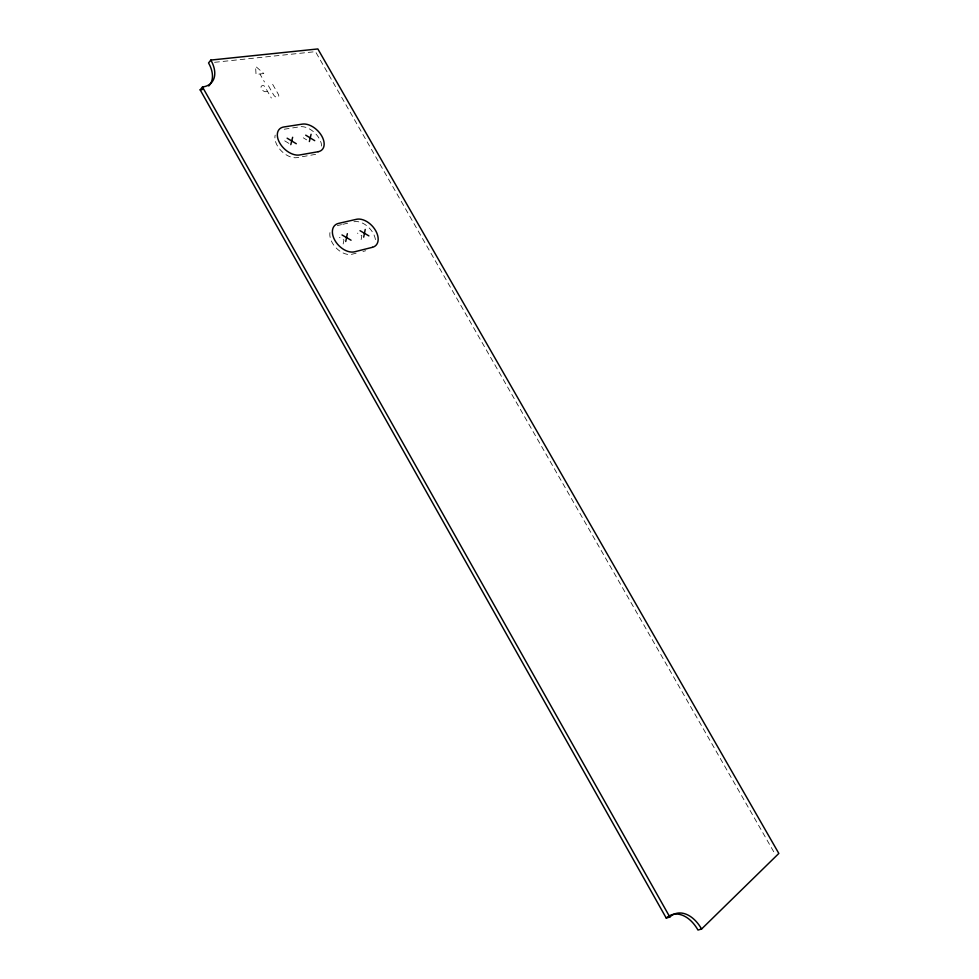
<?xml version="1.0" encoding="UTF-8"?>
<svg xmlns="http://www.w3.org/2000/svg" width="979" height="979" viewBox="0 0 979 979"><rect width="100%" height="100%" fill="white"/><g stroke="black" fill="none" stroke-linecap="round" stroke-linejoin="round"><path stroke-width="0.73" stroke-dasharray="4.89 3.67" d="M361.116 239.586L361.887 235.731L357.445 233.124M343.152 243.979L343.959 240.051L339.444 237.432M356.123 253.194L351.999 254.234A16.876 11.014 46.8 0 1 336.286 248.103A16.876 11.014 46.8 0 1 330.045 231.974M362.976 251.456L365.718 250.759M337.327 225.586L341.487 224.632M342.87 224.313L349.797 222.722M315.617 154.339L297.212 157.607A16.998 10.72 44.1 0 1 281.23 150.839A16.998 10.72 44.1 0 1 275.185 135.102M284.228 129.228L299.941 126.768A16.753 10.463 44.6 0 1 314.92 133.009A16.753 10.463 44.6 0 1 321.626 147.878M267.328 91.512L265.909 91.696A3.745 2.301 42.9 0 1 261.54 88.991A3.745 2.301 42.9 0 1 262.458 85.614L262.861 85.565A1.823 1.114 42.9 0 1 264.991 86.874L271.318 98.01M260.206 73.963L263.816 73.535L255.568 66.291L256.033 74.441L259.937 73.988L264.477 81.991M214.572 62.313L315.495 51.654L775.331 854.569M284.705 140.854L289.282 143.619M303.27 137.806L306.647 139.862M272.664 84.341L278.33 94.302A3.341 2.056 43.3 0 1 277.522 97.325A3.341 2.056 43.3 0 1 273.63 94.926L267.965 84.928M353.945 221.768A16.643 10.757 47.3 0 1 368.655 227.409A16.643 10.757 47.3 0 1 375.544 242.596"/><path stroke-width="1.47" d="M363.698 237.151L365.228 229.441M345.734 241.507L347.349 233.687M309.352 141.551L311.089 134.282M290.8 144.647L292.648 137.293M210.84 60.074A30.741 19.078 40.5 0 1 202.494 86.996L200.169 89.86L666.246 918.082A32.858 21.465 73.1 0 1 697.978 930.05L701.576 929.022L778.831 853.443L317.857 48.95L210.84 60.074L208.551 62.95A30.679 19.078 40.5 0 1 208.747 85.981M666.246 918.082L669.807 917.017A32.931 21.465 73.1 0 1 701.576 929.022M342.014 234.948L351.057 240.222M360.015 230.677L368.899 235.89M287.128 138.186L296.294 143.729M305.717 135.163L314.712 140.646M202.494 86.996L669.807 917.017M202.947 89.297A30.679 19.078 40.5 0 1 200.169 89.86M372.436 247.308L354.594 251.799A16.912 11.014 46.9 0 1 334.904 240.406A16.912 11.014 46.9 0 1 338.501 223.408L356.503 219.296A16.68 10.745 47.3 0 1 375.642 230.616A16.68 10.745 47.3 0 1 372.436 247.308M318.089 151.733L299.672 154.976A17.035 10.708 44.1 0 1 279.713 142.958A17.035 10.708 44.1 0 1 283.8 126.989L302.376 124.113A16.79 10.463 44.6 0 1 321.761 136.02A16.79 10.463 44.6 0 1 318.089 151.733"/></g></svg>
